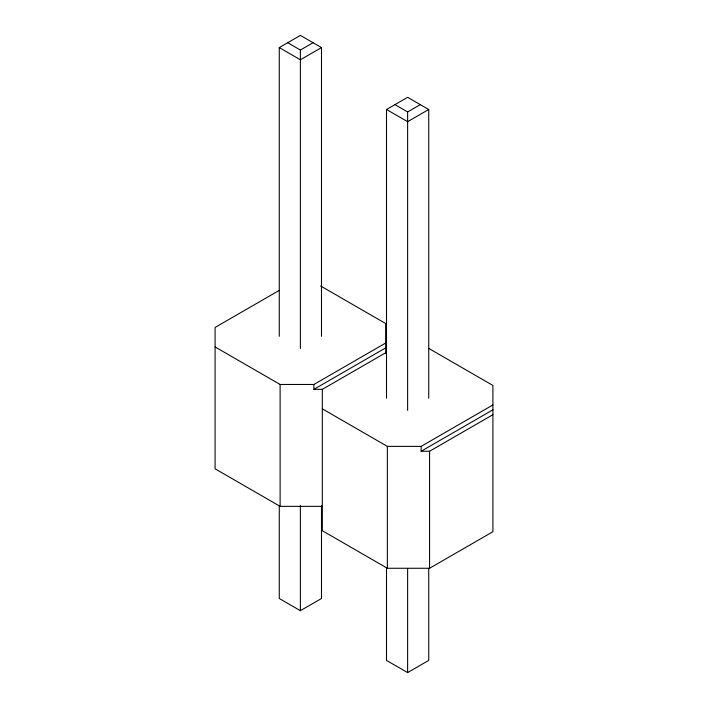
<?xml version="1.0" encoding="UTF-8"?>
<svg xmlns="http://www.w3.org/2000/svg" width="708" height="708" viewBox="0 0 708 708"><rect width="100%" height="100%" fill="white"/><g stroke="black" fill="none" stroke-linecap="round" stroke-linejoin="round"><path stroke-width="1.06" d="M279.271 336.318L279.271 47.586L300.378 35.4L321.494 47.586L321.494 336.318M287.714 42.71L300.378 50.029L313.042 42.71M321.494 47.586L300.378 59.773L279.271 47.586M386.506 398.232L386.506 109.501L407.622 97.315L428.729 109.501L428.729 398.232M394.958 104.625L407.622 111.944L420.286 104.625M428.729 109.501L407.622 121.688L386.506 109.501M279.209 290.413L215.09 327.432L215.09 468.811L280.111 506.353L322.335 506.353M215.09 346.929L280.111 384.471L313.892 384.471L385.665 343.035M313.892 384.471L313.892 389.347L385.665 347.902M313.892 389.347L322.335 389.347L386.453 352.327M322.335 408.843L387.356 446.385L421.127 446.385L492.91 404.949M421.127 446.385L421.127 451.262L492.91 409.826M421.127 451.262L429.579 451.262L492.91 414.693M279.271 505.574L279.271 598.499L300.378 610.685L321.494 598.499L321.494 505.574M322.335 389.347L322.335 530.726L387.356 568.267L429.579 568.267L492.91 531.708L492.91 385.444L428.844 348.46M386.506 567.489L386.506 660.414L407.622 672.6L428.729 660.414L428.729 568.595M320.644 285.988L385.665 323.529L385.665 353.177M429.579 451.262L429.579 568.267M407.622 111.944L407.622 410.419M407.622 568.612L407.622 672.6M387.356 446.385L387.356 568.267M300.378 50.029L300.378 348.504M300.378 505.592L300.378 610.685M280.111 384.471L280.111 506.353"/></g></svg>
